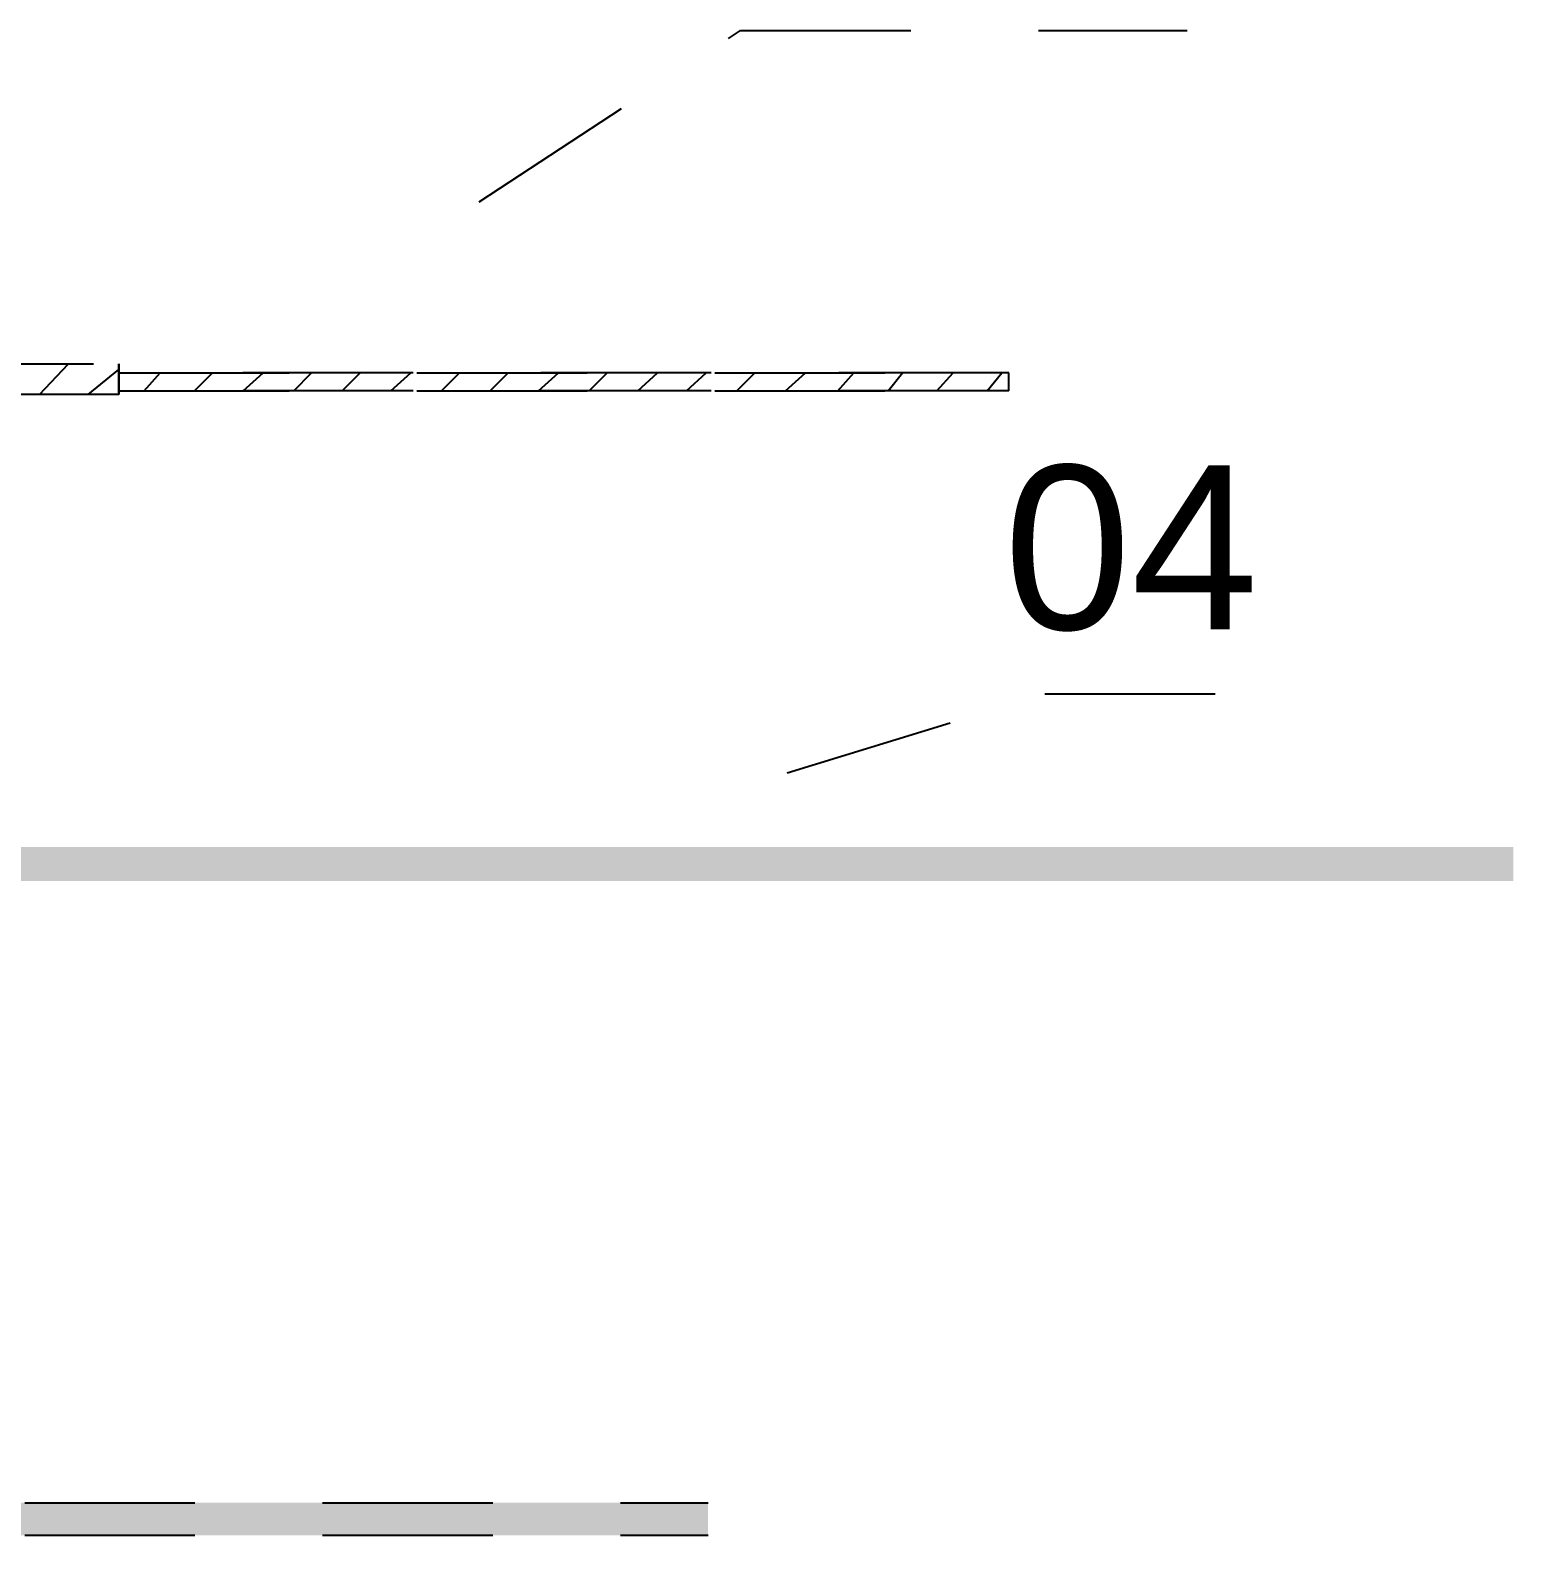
# Model space of a CAD drawing. Header units: metres. Extents: x 3162.2 to 3239.3, y 1435.1 to 1475.8.
# Drawn here: x 3179.608 to 3181.35, y 1471.694 to 1473.491 of the extents above; entities that cross this region are included whole.
import ezdxf

# ---------------------------------------------------------------- set-up
doc = ezdxf.new("R2010")
doc.units = ezdxf.units.M
doc.linetypes.add('CONTORNO_QUADRO_T', pattern=[0.35, 0.2, -0.15])
doc.layers.add('PDF29_Geometry', color=7, linetype='Continuous')
doc.layers.add('PDF29_Solid Fills', color=7, linetype='Continuous', true_color=0x939598)
doc.layers.add('PDF29_Text', color=30, linetype='Continuous', true_color=0xff7f00)
doc.styles.add('PDF ArialMT', font='arial.ttf')

msp = doc.modelspace()

# ---------------------------------------------------------------- linework, layer by layer
at = {"layer": 'PDF29_Geometry', "color": 150, "linetype": 'CONTORNO_QUADRO_T', "lineweight": 25, "true_color": 0x007fff}
for points in [[(3180.135, 1473.2897), (3180.4419, 1473.4907), (3180.9668, 1473.4907)], [(3180.4969, 1472.6187), (3180.7996, 1472.7118), (3181.0684, 1472.7118)]]:
    msp.add_lwpolyline(points, dxfattribs=at)
at = {"layer": 'PDF29_Geometry', "linetype": 'CONTORNO_QUADRO_T', "lineweight": 25}
for points in [[(3179.7116, 1473.0632), (3179.1317, 1473.0632), (3179.1021, 1473.0674), (3179.1317, 1473.0992), (3179.083, 1473.0843)], [(3179.1317, 1473.0992), (3179.7116, 1473.0992)], [(3179.6185, 1473.0632), (3179.6524, 1473.0992)], [(3179.6757, 1473.0632), (3179.7116, 1473.0928)], [(3179.7116, 1473.0992), (3179.7116, 1473.0632), (3179.7116, 1473.0992)], [(3180.7573, 1473.0886), (3179.7116, 1473.0886), (3180.7573, 1473.0886)], [(3179.7413, 1473.0674), (3179.7603, 1473.0886)], [(3179.8005, 1473.0674), (3179.8217, 1473.0886)], [(3179.8577, 1473.0674), (3179.881, 1473.0886)], [(3179.917, 1473.0674), (3179.9381, 1473.0886)], [(3179.9741, 1473.0674), (3179.9953, 1473.0886)], [(3180.0313, 1473.0674), (3180.0545, 1473.0886)], [(3180.0905, 1473.0674), (3180.1117, 1473.0886)], [(3180.1477, 1473.0674), (3180.1688, 1473.0886)], [(3180.2048, 1473.0674), (3180.2281, 1473.0886)], [(3180.2641, 1473.0674), (3180.2853, 1473.0886)], [(3180.3212, 1473.0674), (3180.3445, 1473.0886)], [(3180.3784, 1473.0674), (3180.4017, 1473.0886)], [(3180.4377, 1473.0674), (3180.4588, 1473.0886)], [(3180.4948, 1473.0674), (3180.5181, 1473.0886)], [(3180.5562, 1473.0674), (3180.5752, 1473.0886)], [(3180.6155, 1473.0674), (3180.6324, 1473.0886)], [(3180.6726, 1473.0674), (3180.6917, 1473.0886)], [(3180.7319, 1473.0674), (3180.7488, 1473.0886)], [(3180.7573, 1473.0674), (3180.7573, 1473.0886)], [(3180.7573, 1473.0674), (3179.7116, 1473.0674), (3180.7573, 1473.0674)], [(3178.8481, 1471.6937), (3178.8586, 1471.6937), (3178.8735, 1471.6958), (3178.8798, 1471.7022), (3178.8946, 1471.7149), (3178.8989, 1471.7212), (3178.901, 1471.7297), (3178.901, 1471.7403), (3178.901, 1471.753), (3178.901, 1471.7614), (3180.4038, 1471.7614)], [(3178.901, 1471.7233), (3180.4038, 1471.7233)]]:
    msp.add_lwpolyline(points, dxfattribs=at)
at = {"layer": 'PDF29_Solid Fills', "color": 7, "linetype": 'CONTORNO_QUADRO_T', "transparency": 33554559}
for points in [[(3181.3499, 1472.4917), (3178.9179, 1472.4917), (3181.3499, 1472.5319)], [(3178.9179, 1472.4917), (3181.3499, 1472.5319), (3178.9179, 1472.5319)], [(3180.4038, 1471.7614), (3178.901, 1471.7614), (3180.4038, 1471.753)], [(3178.901, 1471.7614), (3180.4038, 1471.753), (3178.901, 1471.753)], [(3180.4038, 1471.753), (3178.901, 1471.753), (3180.4038, 1471.7466)], [(3178.901, 1471.753), (3180.4038, 1471.7466), (3178.901, 1471.7466)], [(3180.4038, 1471.7466), (3178.901, 1471.7466), (3180.4038, 1471.7339)], [(3178.901, 1471.7466), (3180.4038, 1471.7339), (3178.901, 1471.7339)], [(3180.4038, 1471.7339), (3178.901, 1471.7339), (3180.4038, 1471.7233)], [(3178.901, 1471.7339), (3180.4038, 1471.7233), (3178.901, 1471.7233)]]:
    msp.add_solid(points, dxfattribs=at)

# ---------------------------------------------------------------- texts
at = {"layer": 'PDF29_Text', "linetype": 'CONTORNO_QUADRO_T', "insert": (3180.7512, 1472.8823), "char_height": 0.19259, "attachment_point": 4, "style": 'PDF ArialMT'}
msp.add_mtext('04', dxfattribs=at)

doc.saveas('drawing.dxf')
